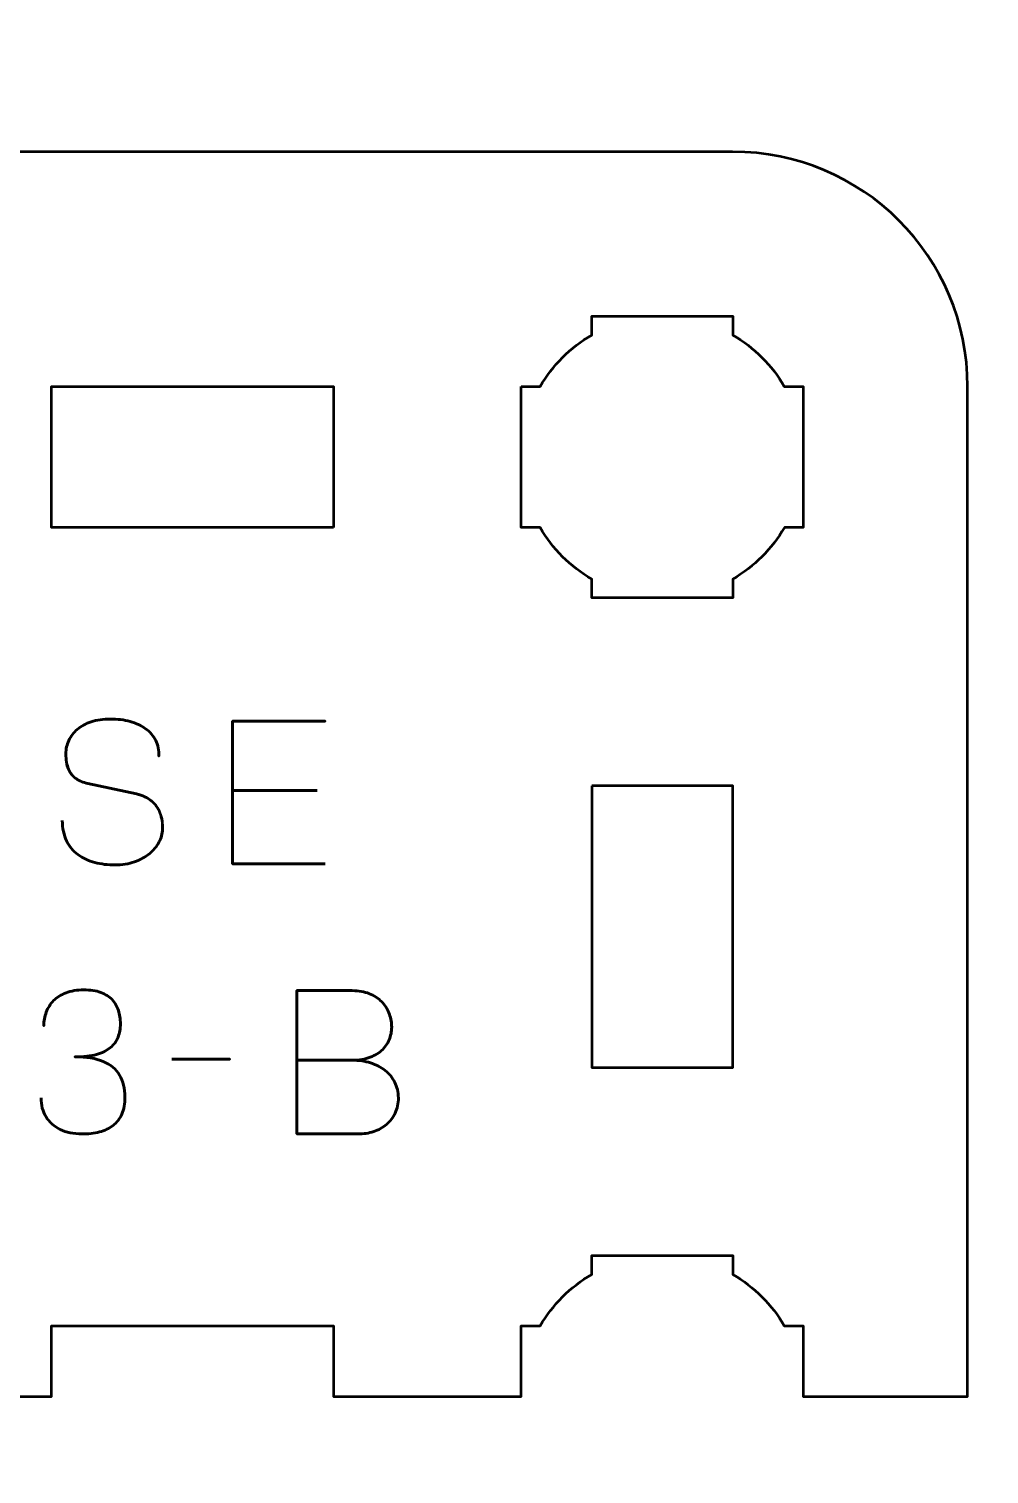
# Model space of a CAD drawing. Header units: centimetres. Extents: x -21 to 0, y -29.7 to 0.
# Drawn here: x -12.998 to -10.954, y -9.115 to -6.038 of the extents above; entities that cross this region are included whole.
import ezdxf

# ---------------------------------------------------------------- set-up
doc = ezdxf.new("R2010")
doc.units = ezdxf.units.CM
doc.header["$MEASUREMENT"] = 0
doc.layers.add('Layer 1', color=7, linetype='Continuous')

msp = doc.modelspace()

# ---------------------------------------------------------------- linework, layer by layer
at = {"layer": 'Layer 1', "color": 1, "lineweight": 53}
msp.add_open_spline([(-21.00003, -29.19995), (-21.00003, -29.19995), (-21.00003, -5.29992), (-21.00003, -5.29992), (-21.00003, -5.29992), (-21.00003, -5.21709), (-20.93286, -5.14992), (-20.85003, -5.14992), (-20.85003, -5.14992), (-20.7672, -5.14992), (-20.70003, -5.08275), (-20.70003, -4.99992), (-20.70003, -4.99992), (-20.70003, -4.91709), (-20.7672, -4.84992), (-20.85003, -4.84992), (-20.85003, -4.84992), (-20.93286, -4.84992), (-21.00003, -4.78275), (-21.00003, -4.69992), (-21.00003, -4.69992), (-21.00003, -4.61709), (-20.93286, -4.54992), (-20.85003, -4.54992), (-20.85003, -4.54992), (-20.7672, -4.54992), (-20.70003, -4.48275), (-20.70003, -4.39992), (-20.70003, -4.39992), (-20.70003, -4.31709), (-20.7672, -4.24992), (-20.85003, -4.24992), (-20.85003, -4.24992), (-20.93286, -4.24992), (-21.00003, -4.18275), (-21.00003, -4.09992), (-21.00003, -4.09992), (-21.00003, -4.01709), (-20.93286, -3.94992), (-20.85003, -3.94992), (-20.85003, -3.94992), (-20.7672, -3.94992), (-20.70003, -3.88275), (-20.70003, -3.79992), (-20.70003, -3.79992), (-20.70003, -3.71709), (-20.7672, -3.64992), (-20.85003, -3.64992), (-20.85003, -3.64992), (-20.93286, -3.64992), (-21.00003, -3.58275), (-21.00003, -3.49992), (-21.00003, -3.49992), (-21.00003, -3.41709), (-20.93286, -3.34992), (-20.85003, -3.34992), (-20.85003, -3.34992), (-20.7672, -3.34992), (-20.70003, -3.28275), (-20.70003, -3.19992), (-20.70003, -3.19992), (-20.70003, -3.11709), (-20.7672, -3.04992), (-20.85003, -3.04992), (-20.85003, -3.04992), (-20.93286, -3.04992), (-21.00003, -2.98275), (-21.00003, -2.89992), (-21.00003, -2.89992), (-21.00003, -2.81709), (-20.93286, -2.74992), (-20.85003, -2.74992), (-20.85003, -2.74992), (-20.7672, -2.74992), (-20.70003, -2.68275), (-20.70003, -2.59992), (-20.70003, -2.59992), (-20.70003, -2.51709), (-20.7672, -2.44992), (-20.85003, -2.44992), (-20.85003, -2.44992), (-20.93286, -2.44992), (-21.00003, -2.38275), (-21.00003, -2.29992), (-21.00003, -2.29992), (-21.00003, -2.21709), (-20.93286, -2.14992), (-20.85003, -2.14992), (-20.85003, -2.14992), (-20.7672, -2.14992), (-20.70003, -2.08275), (-20.70003, -1.99992), (-20.70003, -1.99992), (-20.70003, -1.91709), (-20.7672, -1.84992), (-20.85003, -1.84992), (-20.85003, -1.84992), (-20.93286, -1.84992), (-21.00003, -1.78275), (-21.00003, -1.69992), (-21.00003, -1.69992), (-21.00003, -1.61709), (-20.93286, -1.54992), (-20.85003, -1.54992), (-20.85003, -1.54992), (-20.7672, -1.54992), (-20.70003, -1.48275), (-20.70003, -1.39992), (-20.70003, -1.39992), (-20.70003, -1.31709), (-20.7672, -1.24992), (-20.85003, -1.24992), (-20.85003, -1.24992), (-20.93286, -1.24992), (-21.00003, -1.18275), (-21.00003, -1.09992), (-21.00003, -1.09992), (-21.00003, -1.09992), (-21.00003, -0.49992), (-21.00003, -0.49992), (-21.00003, -0.49992), (-21.00003, -0.22295), (-20.77694, 0.00004), (-20.49994, 0.00004), (-20.49994, 0.00004), (-20.49994, 0.00004), (-0.50008, 0.00004), (-0.50008, 0.00004), (-0.50008, 0.00004), (-0.22294, 0.00004), (0.00002, -0.22295), (0.00002, -0.49992), (0.00002, -0.49992), (0.00002, -0.49992), (0.00002, -29.19995), (0.00002, -29.19995), (0.00002, -29.19995), (0.00002, -29.47695), (-0.22294, -29.70004), (-0.50008, -29.70004), (-0.50008, -29.70004), (-0.50008, -29.70004), (-20.49994, -29.70004), (-20.49994, -29.70004), (-20.49994, -29.70004), (-20.77694, -29.70004), (-21.00003, -29.47695), (-21.00003, -29.19995)], degree=3, knots=[0, 0, 0, 0, 0.027027, 0.027027, 0.027027, 0.027027, 0.0540541, 0.0540541, 0.0540541, 0.0540541, 0.0810811, 0.0810811, 0.0810811, 0.0810811, 0.1081081, 0.1081081, 0.1081081, 0.1081081, 0.1351351, 0.1351351, 0.1351351, 0.1351351, 0.1621622, 0.1621622, 0.1621622, 0.1621622, 0.1891892, 0.1891892, 0.1891892, 0.1891892, 0.2162162, 0.2162162, 0.2162162, 0.2162162, 0.2432432, 0.2432432, 0.2432432, 0.2432432, 0.2702703, 0.2702703, 0.2702703, 0.2702703, 0.2972973, 0.2972973, 0.2972973, 0.2972973, 0.3243243, 0.3243243, 0.3243243, 0.3243243, 0.3513514, 0.3513514, 0.3513514, 0.3513514, 0.3783784, 0.3783784, 0.3783784, 0.3783784, 0.4054054, 0.4054054, 0.4054054, 0.4054054, 0.4324324, 0.4324324, 0.4324324, 0.4324324, 0.4594595, 0.4594595, 0.4594595, 0.4594595, 0.4864865, 0.4864865, 0.4864865, 0.4864865, 0.5135135, 0.5135135, 0.5135135, 0.5135135, 0.5405405, 0.5405405, 0.5405405, 0.5405405, 0.5675676, 0.5675676, 0.5675676, 0.5675676, 0.5945946, 0.5945946, 0.5945946, 0.5945946, 0.6216216, 0.6216216, 0.6216216, 0.6216216, 0.6486486, 0.6486486, 0.6486486, 0.6486486, 0.6756757, 0.6756757, 0.6756757, 0.6756757, 0.7027027, 0.7027027, 0.7027027, 0.7027027, 0.7297297, 0.7297297, 0.7297297, 0.7297297, 0.7567568, 0.7567568, 0.7567568, 0.7567568, 0.7837838, 0.7837838, 0.7837838, 0.7837838, 0.8108108, 0.8108108, 0.8108108, 0.8108108, 0.8378378, 0.8378378, 0.8378378, 0.8378378, 0.8648649, 0.8648649, 0.8648649, 0.8648649, 0.8918919, 0.8918919, 0.8918919, 0.8918919, 0.9189189, 0.9189189, 0.9189189, 0.9189189, 0.9459459, 0.9459459, 0.9459459, 0.9459459, 0.972973, 0.972973, 0.972973, 0.972973, 1, 1, 1, 1], dxfattribs=at)
at = {"layer": 'Layer 1', "color": 3, "lineweight": 53}
msp.add_open_spline([(-14.60009, -8.95015), (-14.60009, -8.95015), (-14.60009, -7.90007), (-14.60009, -7.90007), (-14.60009, -7.90007), (-14.60009, -7.90007), (-16.65004, -7.90007), (-16.65004, -7.90007), (-16.65004, -7.90007), (-16.65004, -7.90007), (-18.69999, -7.90008), (-18.69999, -7.90008), (-18.69999, -7.90008), (-18.69999, -7.90008), (-18.69999, -8.95015), (-18.69999, -8.95015), (-18.69999, -8.95015), (-19.33724, -8.95015), (-19.72532, -8.95015), (-20.29999, -8.95015), (-20.29999, -8.95015), (-20.29999, -8.95015), (-20.29999, -6.80014), (-20.29999, -6.80014), (-20.29999, -6.80014), (-20.29999, -6.52314), (-20.07689, -6.30005), (-19.79989, -6.30005), (-19.79989, -6.30005), (-19.79989, -6.30005), (-16.65004, -6.30005), (-16.65004, -6.30005), (-16.65004, -6.30005), (-16.65004, -6.30005), (-11.50019, -6.30005), (-11.50019, -6.30005), (-11.50019, -6.30005), (-11.22324, -6.30005), (-11.00017, -6.52293), (-11.00009, -6.79999), (-11.00009, -6.79999), (-11.00009, -6.79999), (-11.00009, -8.95015), (-11.00009, -8.95015), (-11.00009, -8.95015), (-11.00009, -8.95015), (-11.35005, -8.95015), (-11.35005, -8.95015), (-11.35005, -8.95015), (-11.35005, -8.95015), (-11.35005, -8.8), (-11.35005, -8.8), (-11.35005, -8.8), (-11.35005, -8.8), (-11.39024, -8.8), (-11.39024, -8.8), (-11.39024, -8.8), (-11.41658, -8.7545), (-11.45454, -8.71656), (-11.50005, -8.69022), (-11.50005, -8.69022), (-11.50005, -8.69022), (-11.50005, -8.65001), (-11.50005, -8.65001), (-11.50005, -8.65001), (-11.50005, -8.65001), (-11.80005, -8.65001), (-11.80005, -8.65001), (-11.80005, -8.65001), (-11.80005, -8.65001), (-11.80005, -8.69024), (-11.80005, -8.69024), (-11.80005, -8.69024), (-11.84555, -8.71658), (-11.88351, -8.75451), (-11.90985, -8.8), (-11.90985, -8.8), (-11.90985, -8.8), (-11.95004, -8.8), (-11.95004, -8.8), (-11.95004, -8.8), (-11.95004, -8.8), (-11.95004, -8.94852), (-11.95004, -8.94852), (-11.95004, -8.94852), (-11.95004, -8.94852), (-11.95006, -8.95007), (-11.95006, -8.95007), (-11.95006, -8.95007), (-11.95006, -8.95007), (-11.95006, -8.95015), (-11.95006, -8.95015), (-11.95006, -8.95015), (-11.95006, -8.95015), (-12.35014, -8.95015), (-12.35014, -8.95015), (-12.35014, -8.95015), (-12.35014, -8.95015), (-12.35014, -8.79999), (-12.35014, -8.79999), (-12.35014, -8.79999), (-12.35014, -8.79999), (-12.95013, -8.79999), (-12.95013, -8.79999), (-12.95013, -8.79999), (-12.95013, -8.79999), (-12.95013, -8.95015), (-12.95013, -8.95015), (-12.95013, -8.95015), (-13.6242, -8.95015), (-13.78067, -8.95015), (-14.60009, -8.95015)], degree=3, knots=[0, 0, 0, 0, 0.0357143, 0.0357143, 0.0357143, 0.0357143, 0.0714286, 0.0714286, 0.0714286, 0.0714286, 0.1071429, 0.1071429, 0.1071429, 0.1071429, 0.1428571, 0.1428571, 0.1428571, 0.1428571, 0.1785714, 0.1785714, 0.1785714, 0.1785714, 0.2142857, 0.2142857, 0.2142857, 0.2142857, 0.25, 0.25, 0.25, 0.25, 0.2857143, 0.2857143, 0.2857143, 0.2857143, 0.3214286, 0.3214286, 0.3214286, 0.3214286, 0.3571429, 0.3571429, 0.3571429, 0.3571429, 0.3928571, 0.3928571, 0.3928571, 0.3928571, 0.4285714, 0.4285714, 0.4285714, 0.4285714, 0.4642857, 0.4642857, 0.4642857, 0.4642857, 0.5, 0.5, 0.5, 0.5, 0.5357143, 0.5357143, 0.5357143, 0.5357143, 0.5714286, 0.5714286, 0.5714286, 0.5714286, 0.6071429, 0.6071429, 0.6071429, 0.6071429, 0.6428571, 0.6428571, 0.6428571, 0.6428571, 0.6785714, 0.6785714, 0.6785714, 0.6785714, 0.7142857, 0.7142857, 0.7142857, 0.7142857, 0.75, 0.75, 0.75, 0.75, 0.7857143, 0.7857143, 0.7857143, 0.7857143, 0.8214286, 0.8214286, 0.8214286, 0.8214286, 0.8571429, 0.8571429, 0.8571429, 0.8571429, 0.8928571, 0.8928571, 0.8928571, 0.8928571, 0.9285714, 0.9285714, 0.9285714, 0.9285714, 0.9642857, 0.9642857, 0.9642857, 0.9642857, 1, 1, 1, 1], dxfattribs=at)
at = {"layer": 'Layer 1', "lineweight": 53}
for points, knots in [([(-11.95004, -6.8), (-11.95004, -6.8), (-11.95004, -6.94852), (-11.95004, -6.94852), (-11.95004, -6.94852), (-11.95004, -6.94852), (-11.95006, -6.95007), (-11.95006, -6.95007), (-11.95006, -6.95007), (-11.95006, -6.95007), (-11.95004, -6.95162), (-11.95004, -6.95162), (-11.95004, -6.95162), (-11.95004, -6.95162), (-11.95004, -7.1), (-11.95004, -7.1), (-11.95004, -7.1), (-11.95004, -7.1), (-11.90995, -7.1), (-11.90995, -7.1), (-11.90995, -7.1), (-11.8836, -7.14557), (-11.8456, -7.18355), (-11.80005, -7.20991), (-11.80005, -7.20991), (-11.80005, -7.20991), (-11.80005, -7.25), (-11.80005, -7.25), (-11.80005, -7.25), (-11.80005, -7.25), (-11.656, -7.25), (-11.656, -7.25), (-11.656, -7.25), (-11.656, -7.25), (-11.65006, -7.25006), (-11.65006, -7.25006), (-11.65006, -7.25006), (-11.65006, -7.25006), (-11.64412, -7.25), (-11.64412, -7.25), (-11.64412, -7.25), (-11.64412, -7.25), (-11.50005, -7.25), (-11.50005, -7.25), (-11.50005, -7.25), (-11.50005, -7.25), (-11.50005, -7.20993), (-11.50005, -7.20993), (-11.50005, -7.20993), (-11.45448, -7.18357), (-11.41649, -7.14558), (-11.39015, -7.1), (-11.39015, -7.1), (-11.39015, -7.1), (-11.35005, -7.1), (-11.35005, -7.1), (-11.35005, -7.1), (-11.35005, -7.1), (-11.35005, -6.8), (-11.35005, -6.8), (-11.35005, -6.8), (-11.35005, -6.8), (-11.39024, -6.8), (-11.39024, -6.8), (-11.39024, -6.8), (-11.41658, -6.7545), (-11.45454, -6.71656), (-11.50005, -6.69022), (-11.50005, -6.69022), (-11.50005, -6.69022), (-11.50005, -6.65001), (-11.50005, -6.65001), (-11.50005, -6.65001), (-11.50005, -6.65001), (-11.80005, -6.65001), (-11.80005, -6.65001), (-11.80005, -6.65001), (-11.80005, -6.65001), (-11.80005, -6.69024), (-11.80005, -6.69024), (-11.80005, -6.69024), (-11.84555, -6.71658), (-11.88351, -6.75451), (-11.90985, -6.8), (-11.90985, -6.8), (-11.90985, -6.8), (-11.95004, -6.8), (-11.95004, -6.8)], [0, 0, 0, 0, 0.0454545, 0.0454545, 0.0454545, 0.0454545, 0.0909091, 0.0909091, 0.0909091, 0.0909091, 0.1363636, 0.1363636, 0.1363636, 0.1363636, 0.1818182, 0.1818182, 0.1818182, 0.1818182, 0.2272727, 0.2272727, 0.2272727, 0.2272727, 0.2727273, 0.2727273, 0.2727273, 0.2727273, 0.3181818, 0.3181818, 0.3181818, 0.3181818, 0.3636364, 0.3636364, 0.3636364, 0.3636364, 0.4090909, 0.4090909, 0.4090909, 0.4090909, 0.4545455, 0.4545455, 0.4545455, 0.4545455, 0.5, 0.5, 0.5, 0.5, 0.5454545, 0.5454545, 0.5454545, 0.5454545, 0.5909091, 0.5909091, 0.5909091, 0.5909091, 0.6363636, 0.6363636, 0.6363636, 0.6363636, 0.6818182, 0.6818182, 0.6818182, 0.6818182, 0.7272727, 0.7272727, 0.7272727, 0.7272727, 0.7727273, 0.7727273, 0.7727273, 0.7727273, 0.8181818, 0.8181818, 0.8181818, 0.8181818, 0.8636364, 0.8636364, 0.8636364, 0.8636364, 0.9090909, 0.9090909, 0.9090909, 0.9090909, 0.9545455, 0.9545455, 0.9545455, 0.9545455, 1, 1, 1, 1]), ([(-12.35014, -7.1), (-12.35014, -7.1), (-12.35014, -6.79999), (-12.35014, -6.79999), (-12.35014, -6.79999), (-12.35014, -6.79999), (-12.95013, -6.79999), (-12.95013, -6.79999), (-12.95013, -6.79999), (-12.95013, -6.79999), (-12.95013, -7.1), (-12.95013, -7.1), (-12.95013, -7.1), (-12.95013, -7.1), (-12.35014, -7.1), (-12.35014, -7.1)], [0, 0, 0, 0, 0.25, 0.25, 0.25, 0.25, 0.5, 0.5, 0.5, 0.5, 0.75, 0.75, 0.75, 0.75, 1, 1, 1, 1]), ([(-11.80002, -7.65), (-11.80002, -7.65), (-11.50001, -7.65), (-11.50001, -7.65), (-11.50001, -7.65), (-11.50001, -7.65), (-11.50001, -8.24999), (-11.50001, -8.24999), (-11.50001, -8.24999), (-11.50001, -8.24999), (-11.80002, -8.24999), (-11.80002, -8.24999), (-11.80002, -8.24999), (-11.80002, -8.24999), (-11.80002, -7.65), (-11.80002, -7.65)], [0, 0, 0, 0, 0.25, 0.25, 0.25, 0.25, 0.5, 0.5, 0.5, 0.5, 0.75, 0.75, 0.75, 0.75, 1, 1, 1, 1])]:
    msp.add_open_spline(points, degree=3, knots=knots, dxfattribs=at)
at = {"layer": 'Layer 1', "color": 5, "lineweight": 53}
for points, knots in [([(-12.9271, -7.72365), (-12.92696, -7.74052), (-12.924, -7.75498), (-12.91807, -7.76705), (-12.91807, -7.76705), (-12.91221, -7.77904), (-12.90403, -7.78885), (-12.89373, -7.79647), (-12.89373, -7.79647), (-12.88336, -7.80402), (-12.87143, -7.80959), (-12.85796, -7.81319), (-12.85796, -7.81319), (-12.84455, -7.81672), (-12.83016, -7.81848), (-12.81492, -7.81848), (-12.81492, -7.81848), (-12.79954, -7.81841), (-12.78571, -7.81615), (-12.77336, -7.81185), (-12.77336, -7.81185), (-12.76108, -7.80754), (-12.75057, -7.80176), (-12.74175, -7.79449), (-12.74175, -7.79449), (-12.733, -7.78722), (-12.72623, -7.77911), (-12.72143, -7.77008), (-12.72143, -7.77008), (-12.71663, -7.76105), (-12.71409, -7.75181), (-12.71374, -7.74228), (-12.71374, -7.74228), (-12.71332, -7.72979), (-12.71515, -7.71836), (-12.71917, -7.70806), (-12.71917, -7.70806), (-12.7232, -7.69776), (-12.72941, -7.68915), (-12.7378, -7.6821), (-12.7378, -7.6821), (-12.74613, -7.67504), (-12.75664, -7.6701), (-12.7692, -7.66735), (-12.7692, -7.66735), (-12.7692, -7.66735), (-12.87291, -7.64491), (-12.87291, -7.64491), (-12.87291, -7.64491), (-12.88265, -7.64287), (-12.89105, -7.63941), (-12.89796, -7.63461), (-12.89796, -7.63461), (-12.90488, -7.62975), (-12.91024, -7.62304), (-12.91391, -7.61443), (-12.91391, -7.61443), (-12.91758, -7.6059), (-12.91948, -7.59503), (-12.91948, -7.58184), (-12.91948, -7.58184), (-12.91948, -7.57182), (-12.91743, -7.56237), (-12.91327, -7.55348), (-12.91327, -7.55348), (-12.90918, -7.54459), (-12.90311, -7.53675), (-12.89514, -7.52984), (-12.89514, -7.52984), (-12.88717, -7.523), (-12.87729, -7.51763), (-12.86558, -7.51375), (-12.86558, -7.51375), (-12.85379, -7.5098), (-12.84032, -7.50783), (-12.82508, -7.50776), (-12.82508, -7.50776), (-12.80977, -7.50776), (-12.79573, -7.50952), (-12.78289, -7.51305), (-12.78289, -7.51305), (-12.77012, -7.51658), (-12.75904, -7.52166), (-12.74973, -7.52843), (-12.74973, -7.52843), (-12.74041, -7.5352), (-12.73322, -7.54353), (-12.72828, -7.55326), (-12.72828, -7.55326), (-12.72334, -7.56307), (-12.72101, -7.57429), (-12.72136, -7.58692), (-12.72136, -7.58692), (-12.72101, -7.57429), (-12.72334, -7.56307), (-12.72828, -7.55326), (-12.72828, -7.55326), (-12.73322, -7.54353), (-12.74041, -7.5352), (-12.74973, -7.52843), (-12.74973, -7.52843), (-12.75904, -7.52166), (-12.77012, -7.51658), (-12.78289, -7.51305), (-12.78289, -7.51305), (-12.79573, -7.50952), (-12.80977, -7.50776), (-12.82508, -7.50776), (-12.82508, -7.50776), (-12.84032, -7.50783), (-12.85379, -7.5098), (-12.86558, -7.51375), (-12.86558, -7.51375), (-12.87729, -7.51763), (-12.88717, -7.523), (-12.89514, -7.52984), (-12.89514, -7.52984), (-12.90311, -7.53675), (-12.90918, -7.54459), (-12.91327, -7.55348), (-12.91327, -7.55348), (-12.91743, -7.56237), (-12.91948, -7.57182), (-12.91948, -7.58184), (-12.91948, -7.58184), (-12.91948, -7.59503), (-12.91765, -7.6059), (-12.91412, -7.61436), (-12.91412, -7.61436), (-12.91052, -7.6229), (-12.90523, -7.62953), (-12.89831, -7.6344), (-12.89831, -7.6344), (-12.8914, -7.6392), (-12.88293, -7.64273), (-12.87291, -7.64491), (-12.87291, -7.64491), (-12.87291, -7.64491), (-12.7692, -7.66735), (-12.7692, -7.66735), (-12.7692, -7.66735), (-12.75636, -7.6701), (-12.74577, -7.67504), (-12.73745, -7.6821), (-12.73745, -7.6821), (-12.72905, -7.68915), (-12.72291, -7.69776), (-12.71896, -7.70806), (-12.71896, -7.70806), (-12.71508, -7.71836), (-12.71332, -7.72979), (-12.71374, -7.74228), (-12.71374, -7.74228), (-12.71409, -7.75181), (-12.71663, -7.76105), (-12.72143, -7.77008), (-12.72143, -7.77008), (-12.72623, -7.77911), (-12.733, -7.78722), (-12.74175, -7.79449), (-12.74175, -7.79449), (-12.75057, -7.80176), (-12.76108, -7.80754), (-12.77336, -7.81185), (-12.77336, -7.81185), (-12.78571, -7.81615), (-12.79954, -7.81841), (-12.81492, -7.81848), (-12.81492, -7.81848), (-12.83016, -7.81848), (-12.84455, -7.81672), (-12.85796, -7.81319), (-12.85796, -7.81319), (-12.87143, -7.80959), (-12.88336, -7.80402), (-12.89373, -7.79647), (-12.89373, -7.79647), (-12.90403, -7.78885), (-12.91221, -7.77904), (-12.91807, -7.76705), (-12.91807, -7.76705), (-12.924, -7.75498), (-12.92696, -7.74052), (-12.9271, -7.72365)], [0, 0, 0, 0, 0.0217391, 0.0217391, 0.0217391, 0.0217391, 0.0434783, 0.0434783, 0.0434783, 0.0434783, 0.0652174, 0.0652174, 0.0652174, 0.0652174, 0.0869565, 0.0869565, 0.0869565, 0.0869565, 0.1086957, 0.1086957, 0.1086957, 0.1086957, 0.1304348, 0.1304348, 0.1304348, 0.1304348, 0.1521739, 0.1521739, 0.1521739, 0.1521739, 0.173913, 0.173913, 0.173913, 0.173913, 0.1956522, 0.1956522, 0.1956522, 0.1956522, 0.2173913, 0.2173913, 0.2173913, 0.2173913, 0.2391304, 0.2391304, 0.2391304, 0.2391304, 0.2608696, 0.2608696, 0.2608696, 0.2608696, 0.2826087, 0.2826087, 0.2826087, 0.2826087, 0.3043478, 0.3043478, 0.3043478, 0.3043478, 0.326087, 0.326087, 0.326087, 0.326087, 0.3478261, 0.3478261, 0.3478261, 0.3478261, 0.3695652, 0.3695652, 0.3695652, 0.3695652, 0.3913043, 0.3913043, 0.3913043, 0.3913043, 0.4130435, 0.4130435, 0.4130435, 0.4130435, 0.4347826, 0.4347826, 0.4347826, 0.4347826, 0.4565217, 0.4565217, 0.4565217, 0.4565217, 0.4782609, 0.4782609, 0.4782609, 0.4782609, 0.5, 0.5, 0.5, 0.5, 0.5217391, 0.5217391, 0.5217391, 0.5217391, 0.5434783, 0.5434783, 0.5434783, 0.5434783, 0.5652174, 0.5652174, 0.5652174, 0.5652174, 0.5869565, 0.5869565, 0.5869565, 0.5869565, 0.6086957, 0.6086957, 0.6086957, 0.6086957, 0.6304348, 0.6304348, 0.6304348, 0.6304348, 0.6521739, 0.6521739, 0.6521739, 0.6521739, 0.673913, 0.673913, 0.673913, 0.673913, 0.6956522, 0.6956522, 0.6956522, 0.6956522, 0.7173913, 0.7173913, 0.7173913, 0.7173913, 0.7391304, 0.7391304, 0.7391304, 0.7391304, 0.7608696, 0.7608696, 0.7608696, 0.7608696, 0.7826087, 0.7826087, 0.7826087, 0.7826087, 0.8043478, 0.8043478, 0.8043478, 0.8043478, 0.826087, 0.826087, 0.826087, 0.826087, 0.8478261, 0.8478261, 0.8478261, 0.8478261, 0.8695652, 0.8695652, 0.8695652, 0.8695652, 0.8913043, 0.8913043, 0.8913043, 0.8913043, 0.9130435, 0.9130435, 0.9130435, 0.9130435, 0.9347826, 0.9347826, 0.9347826, 0.9347826, 0.9565217, 0.9565217, 0.9565217, 0.9565217, 0.9782609, 0.9782609, 0.9782609, 0.9782609, 1, 1, 1, 1]), ([(-12.36788, -7.81594), (-12.36788, -7.81594), (-12.56515, -7.81594), (-12.56515, -7.81594), (-12.56515, -7.81594), (-12.56515, -7.81594), (-12.56515, -7.51241), (-12.56515, -7.51241), (-12.56515, -7.51241), (-12.56515, -7.51241), (-12.36788, -7.51241), (-12.36788, -7.51241), (-12.36788, -7.51241), (-12.36788, -7.51241), (-12.56515, -7.51241), (-12.56515, -7.51241), (-12.56515, -7.51241), (-12.56515, -7.51241), (-12.56515, -7.81594), (-12.56515, -7.81594), (-12.56515, -7.81594), (-12.56515, -7.81594), (-12.36788, -7.81594), (-12.36788, -7.81594)], [0, 0, 0, 0, 0.1666667, 0.1666667, 0.1666667, 0.1666667, 0.3333333, 0.3333333, 0.3333333, 0.3333333, 0.5, 0.5, 0.5, 0.5, 0.6666667, 0.6666667, 0.6666667, 0.6666667, 0.8333333, 0.8333333, 0.8333333, 0.8333333, 1, 1, 1, 1]), ([(-12.38481, -7.65973), (-12.38481, -7.65973), (-12.56515, -7.65973), (-12.56515, -7.65973), (-12.56515, -7.65973), (-12.56515, -7.65973), (-12.38481, -7.65973), (-12.38481, -7.65973)], [0, 0, 0, 0, 0.5, 0.5, 0.5, 0.5, 1, 1, 1, 1]), ([(-12.97239, -8.31463), (-12.97232, -8.32987), (-12.96879, -8.34313), (-12.96181, -8.35463), (-12.96181, -8.35463), (-12.95482, -8.36606), (-12.94487, -8.37502), (-12.93189, -8.38144), (-12.93189, -8.38144), (-12.91891, -8.38786), (-12.90332, -8.39111), (-12.88518, -8.39125), (-12.88518, -8.39125), (-12.87157, -8.39125), (-12.85922, -8.38984), (-12.848, -8.38688), (-12.848, -8.38688), (-12.83685, -8.38391), (-12.82726, -8.37933), (-12.81914, -8.37305), (-12.81914, -8.37305), (-12.81103, -8.36677), (-12.80482, -8.35865), (-12.80038, -8.34878), (-12.80038, -8.34878), (-12.796, -8.33883), (-12.79382, -8.3269), (-12.79375, -8.31293), (-12.79375, -8.31293), (-12.79367, -8.29431), (-12.79748, -8.27857), (-12.80503, -8.2658), (-12.80503, -8.2658), (-12.81258, -8.25303), (-12.8243, -8.24344), (-12.84003, -8.23688), (-12.84003, -8.23688), (-12.85576, -8.23031), (-12.87594, -8.227), (-12.90042, -8.227), (-12.90042, -8.227), (-12.88215, -8.22707), (-12.86684, -8.22538), (-12.85435, -8.22192), (-12.85435, -8.22192), (-12.84193, -8.21846), (-12.83199, -8.21359), (-12.82451, -8.20724), (-12.82451, -8.20724), (-12.81703, -8.20096), (-12.8116, -8.19348), (-12.80835, -8.18488), (-12.80835, -8.18488), (-12.80503, -8.17634), (-12.80341, -8.16696), (-12.80348, -8.15673), (-12.80348, -8.15673), (-12.80341, -8.14649), (-12.80482, -8.13704), (-12.80764, -8.12829), (-12.80764, -8.12829), (-12.8104, -8.11954), (-12.81491, -8.11185), (-12.82105, -8.10529), (-12.82105, -8.10529), (-12.82719, -8.09873), (-12.8353, -8.09358), (-12.84525, -8.08991), (-12.84525, -8.08991), (-12.85527, -8.08624), (-12.86748, -8.08441), (-12.8818, -8.08434), (-12.8818, -8.08434), (-12.89605, -8.08441), (-12.90854, -8.08652), (-12.91912, -8.09062), (-12.91912, -8.09062), (-12.92978, -8.09471), (-12.93852, -8.10028), (-12.94558, -8.10741), (-12.94558, -8.10741), (-12.95256, -8.11453), (-12.95779, -8.12265), (-12.96124, -8.13182), (-12.96124, -8.13182), (-12.96477, -8.14099), (-12.96646, -8.15073), (-12.96646, -8.16096), (-12.96646, -8.16096), (-12.96646, -8.15073), (-12.96477, -8.14099), (-12.96124, -8.13182), (-12.96124, -8.13182), (-12.95779, -8.12265), (-12.95256, -8.11453), (-12.94558, -8.10741), (-12.94558, -8.10741), (-12.93852, -8.10028), (-12.92978, -8.09471), (-12.91912, -8.09062), (-12.91912, -8.09062), (-12.90854, -8.08652), (-12.89605, -8.08441), (-12.8818, -8.08434), (-12.8818, -8.08434), (-12.86748, -8.08441), (-12.85527, -8.08624), (-12.84525, -8.08991), (-12.84525, -8.08991), (-12.8353, -8.09358), (-12.82719, -8.09873), (-12.82105, -8.10529), (-12.82105, -8.10529), (-12.81491, -8.11185), (-12.8104, -8.11954), (-12.80764, -8.12829), (-12.80764, -8.12829), (-12.80482, -8.13704), (-12.80341, -8.14649), (-12.80348, -8.15673), (-12.80348, -8.15673), (-12.80341, -8.16696), (-12.80503, -8.17634), (-12.80835, -8.18488), (-12.80835, -8.18488), (-12.8116, -8.19348), (-12.81703, -8.20096), (-12.82451, -8.20724), (-12.82451, -8.20724), (-12.83199, -8.21359), (-12.84193, -8.21846), (-12.85435, -8.22192), (-12.85435, -8.22192), (-12.86684, -8.22538), (-12.88215, -8.22707), (-12.90042, -8.227), (-12.90042, -8.227), (-12.87594, -8.227), (-12.85576, -8.23031), (-12.84003, -8.23688), (-12.84003, -8.23688), (-12.8243, -8.24344), (-12.81258, -8.25303), (-12.80503, -8.2658), (-12.80503, -8.2658), (-12.79748, -8.27857), (-12.79367, -8.29431), (-12.79375, -8.31293), (-12.79375, -8.31293), (-12.79382, -8.3269), (-12.796, -8.33883), (-12.80038, -8.34878), (-12.80038, -8.34878), (-12.80482, -8.35865), (-12.81103, -8.36677), (-12.81914, -8.37305), (-12.81914, -8.37305), (-12.82726, -8.37933), (-12.83685, -8.38391), (-12.848, -8.38688), (-12.848, -8.38688), (-12.85922, -8.38984), (-12.87157, -8.39125), (-12.88518, -8.39125), (-12.88518, -8.39125), (-12.90332, -8.39111), (-12.91891, -8.38786), (-12.93189, -8.38144), (-12.93189, -8.38144), (-12.94487, -8.37502), (-12.95482, -8.36606), (-12.96181, -8.35463), (-12.96181, -8.35463), (-12.96879, -8.34313), (-12.97232, -8.32987), (-12.97239, -8.31463)], [0, 0, 0, 0, 0.0227273, 0.0227273, 0.0227273, 0.0227273, 0.0454545, 0.0454545, 0.0454545, 0.0454545, 0.0681818, 0.0681818, 0.0681818, 0.0681818, 0.0909091, 0.0909091, 0.0909091, 0.0909091, 0.1136364, 0.1136364, 0.1136364, 0.1136364, 0.1363636, 0.1363636, 0.1363636, 0.1363636, 0.1590909, 0.1590909, 0.1590909, 0.1590909, 0.1818182, 0.1818182, 0.1818182, 0.1818182, 0.2045455, 0.2045455, 0.2045455, 0.2045455, 0.2272727, 0.2272727, 0.2272727, 0.2272727, 0.25, 0.25, 0.25, 0.25, 0.2727273, 0.2727273, 0.2727273, 0.2727273, 0.2954545, 0.2954545, 0.2954545, 0.2954545, 0.3181818, 0.3181818, 0.3181818, 0.3181818, 0.3409091, 0.3409091, 0.3409091, 0.3409091, 0.3636364, 0.3636364, 0.3636364, 0.3636364, 0.3863636, 0.3863636, 0.3863636, 0.3863636, 0.4090909, 0.4090909, 0.4090909, 0.4090909, 0.4318182, 0.4318182, 0.4318182, 0.4318182, 0.4545455, 0.4545455, 0.4545455, 0.4545455, 0.4772727, 0.4772727, 0.4772727, 0.4772727, 0.5, 0.5, 0.5, 0.5, 0.5227273, 0.5227273, 0.5227273, 0.5227273, 0.5454545, 0.5454545, 0.5454545, 0.5454545, 0.5681818, 0.5681818, 0.5681818, 0.5681818, 0.5909091, 0.5909091, 0.5909091, 0.5909091, 0.6136364, 0.6136364, 0.6136364, 0.6136364, 0.6363636, 0.6363636, 0.6363636, 0.6363636, 0.6590909, 0.6590909, 0.6590909, 0.6590909, 0.6818182, 0.6818182, 0.6818182, 0.6818182, 0.7045455, 0.7045455, 0.7045455, 0.7045455, 0.7272727, 0.7272727, 0.7272727, 0.7272727, 0.75, 0.75, 0.75, 0.75, 0.7727273, 0.7727273, 0.7727273, 0.7727273, 0.7954545, 0.7954545, 0.7954545, 0.7954545, 0.8181818, 0.8181818, 0.8181818, 0.8181818, 0.8409091, 0.8409091, 0.8409091, 0.8409091, 0.8636364, 0.8636364, 0.8636364, 0.8636364, 0.8863636, 0.8863636, 0.8863636, 0.8863636, 0.9090909, 0.9090909, 0.9090909, 0.9090909, 0.9318182, 0.9318182, 0.9318182, 0.9318182, 0.9545455, 0.9545455, 0.9545455, 0.9545455, 0.9772727, 0.9772727, 0.9772727, 0.9772727, 1, 1, 1, 1]), ([(-12.42799, -8.23419), (-12.42799, -8.23419), (-12.31073, -8.23419), (-12.31073, -8.23419), (-12.31073, -8.23419), (-12.29549, -8.23412), (-12.28251, -8.23201), (-12.27157, -8.22784), (-12.27157, -8.22784), (-12.2607, -8.22375), (-12.25189, -8.21818), (-12.24504, -8.21119), (-12.24504, -8.21119), (-12.2382, -8.20421), (-12.23326, -8.19631), (-12.23015, -8.18756), (-12.23015, -8.18756), (-12.22712, -8.17888), (-12.22571, -8.16985), (-12.22606, -8.16054), (-12.22606, -8.16054), (-12.22649, -8.15122), (-12.22846, -8.14219), (-12.23199, -8.13337), (-12.23199, -8.13337), (-12.23545, -8.12455), (-12.24067, -8.11658), (-12.24751, -8.10945), (-12.24751, -8.10945), (-12.25435, -8.10233), (-12.26289, -8.09668), (-12.27326, -8.09252), (-12.27326, -8.09252), (-12.28364, -8.08829), (-12.29584, -8.0861), (-12.30988, -8.08603), (-12.30988, -8.08603), (-12.30988, -8.08603), (-12.42799, -8.08603), (-12.42799, -8.08603), (-12.42799, -8.08603), (-12.42799, -8.08603), (-12.42799, -8.39125), (-12.42799, -8.39125), (-12.42799, -8.39125), (-12.42799, -8.39125), (-12.29803, -8.39125), (-12.29803, -8.39125), (-12.29803, -8.39125), (-12.28589, -8.39125), (-12.2746, -8.38949), (-12.26416, -8.38603), (-12.26416, -8.38603), (-12.25372, -8.3825), (-12.24462, -8.37749), (-12.23672, -8.37079), (-12.23672, -8.37079), (-12.22888, -8.36416), (-12.22275, -8.35611), (-12.21837, -8.34659), (-12.21837, -8.34659), (-12.214, -8.33706), (-12.21174, -8.32627), (-12.21167, -8.3142), (-12.21167, -8.3142), (-12.21195, -8.30207), (-12.21449, -8.29113), (-12.21936, -8.28133), (-12.21936, -8.28133), (-12.22423, -8.27152), (-12.231, -8.26312), (-12.23975, -8.25607), (-12.23975, -8.25607), (-12.2485, -8.24908), (-12.25894, -8.24365), (-12.27094, -8.23991), (-12.27094, -8.23991), (-12.28293, -8.23617), (-12.29619, -8.23427), (-12.31073, -8.23419), (-12.31073, -8.23419), (-12.29619, -8.23427), (-12.28293, -8.23617), (-12.27094, -8.23991), (-12.27094, -8.23991), (-12.25894, -8.24365), (-12.2485, -8.24908), (-12.23975, -8.25607), (-12.23975, -8.25607), (-12.231, -8.26312), (-12.22423, -8.27152), (-12.21936, -8.28133), (-12.21936, -8.28133), (-12.21449, -8.29113), (-12.21195, -8.30207), (-12.21167, -8.3142), (-12.21167, -8.3142), (-12.21174, -8.32627), (-12.214, -8.33706), (-12.21837, -8.34659), (-12.21837, -8.34659), (-12.22275, -8.35611), (-12.22888, -8.36416), (-12.23672, -8.37079), (-12.23672, -8.37079), (-12.24462, -8.37749), (-12.25372, -8.3825), (-12.26416, -8.38603), (-12.26416, -8.38603), (-12.2746, -8.38949), (-12.28589, -8.39125), (-12.29803, -8.39125), (-12.29803, -8.39125), (-12.29803, -8.39125), (-12.42799, -8.39125), (-12.42799, -8.39125), (-12.42799, -8.39125), (-12.42799, -8.39125), (-12.42799, -8.08603), (-12.42799, -8.08603), (-12.42799, -8.08603), (-12.42799, -8.08603), (-12.30988, -8.08603), (-12.30988, -8.08603), (-12.30988, -8.08603), (-12.29584, -8.0861), (-12.28364, -8.08829), (-12.27326, -8.09252), (-12.27326, -8.09252), (-12.26289, -8.09668), (-12.25435, -8.10233), (-12.24751, -8.10945), (-12.24751, -8.10945), (-12.24067, -8.11658), (-12.23545, -8.12455), (-12.23199, -8.13337), (-12.23199, -8.13337), (-12.22846, -8.14219), (-12.22649, -8.15122), (-12.22606, -8.16054), (-12.22606, -8.16054), (-12.22571, -8.16985), (-12.22712, -8.17888), (-12.23015, -8.18756), (-12.23015, -8.18756), (-12.23326, -8.19631), (-12.2382, -8.20421), (-12.24504, -8.21119), (-12.24504, -8.21119), (-12.25189, -8.21818), (-12.2607, -8.22375), (-12.27157, -8.22784), (-12.27157, -8.22784), (-12.28251, -8.23201), (-12.29549, -8.23412), (-12.31073, -8.23419), (-12.31073, -8.23419), (-12.31073, -8.23419), (-12.42799, -8.23419), (-12.42799, -8.23419)], [0, 0, 0, 0, 0.025, 0.025, 0.025, 0.025, 0.05, 0.05, 0.05, 0.05, 0.075, 0.075, 0.075, 0.075, 0.1, 0.1, 0.1, 0.1, 0.125, 0.125, 0.125, 0.125, 0.15, 0.15, 0.15, 0.15, 0.175, 0.175, 0.175, 0.175, 0.2, 0.2, 0.2, 0.2, 0.225, 0.225, 0.225, 0.225, 0.25, 0.25, 0.25, 0.25, 0.275, 0.275, 0.275, 0.275, 0.3, 0.3, 0.3, 0.3, 0.325, 0.325, 0.325, 0.325, 0.35, 0.35, 0.35, 0.35, 0.375, 0.375, 0.375, 0.375, 0.4, 0.4, 0.4, 0.4, 0.425, 0.425, 0.425, 0.425, 0.45, 0.45, 0.45, 0.45, 0.475, 0.475, 0.475, 0.475, 0.5, 0.5, 0.5, 0.5, 0.525, 0.525, 0.525, 0.525, 0.55, 0.55, 0.55, 0.55, 0.575, 0.575, 0.575, 0.575, 0.6, 0.6, 0.6, 0.6, 0.625, 0.625, 0.625, 0.625, 0.65, 0.65, 0.65, 0.65, 0.675, 0.675, 0.675, 0.675, 0.7, 0.7, 0.7, 0.7, 0.725, 0.725, 0.725, 0.725, 0.75, 0.75, 0.75, 0.75, 0.775, 0.775, 0.775, 0.775, 0.8, 0.8, 0.8, 0.8, 0.825, 0.825, 0.825, 0.825, 0.85, 0.85, 0.85, 0.85, 0.875, 0.875, 0.875, 0.875, 0.9, 0.9, 0.9, 0.9, 0.925, 0.925, 0.925, 0.925, 0.95, 0.95, 0.95, 0.95, 0.975, 0.975, 0.975, 0.975, 1, 1, 1, 1]), ([(-12.69384, -8.23165), (-12.69384, -8.23165), (-12.57065, -8.23165), (-12.57065, -8.23165), (-12.57065, -8.23165), (-12.57065, -8.23165), (-12.69384, -8.23165), (-12.69384, -8.23165)], [0, 0, 0, 0, 0.5, 0.5, 0.5, 0.5, 1, 1, 1, 1])]:
    msp.add_open_spline(points, degree=3, knots=knots, dxfattribs=at)

doc.saveas('drawing.dxf')
